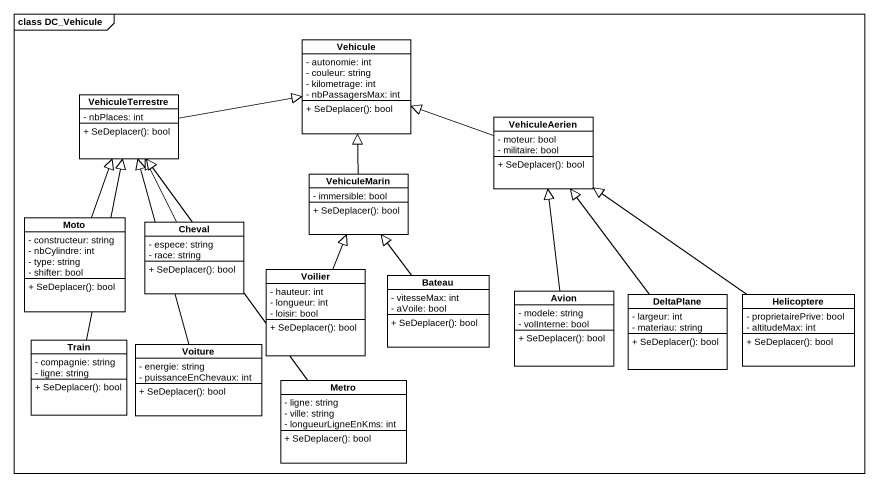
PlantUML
@startuml
mainframe class DC_Vehicule
hide circle
hide empty members
skinparam classAttributeIconSize 0
class Vehicule {
  - autonomie: int
  - couleur: string
  - kilometrage: int
  - nbPassagersMax: int
  + SeDeplacer(): bool
}
class VehiculeTerrestre {
  - nbPlaces: int
  + SeDeplacer(): bool
}
class VehiculeAerien {
  - moteur: bool
  - militaire: bool
  + SeDeplacer(): bool
}
class VehiculeMarin {
  - immersible: bool
  + SeDeplacer(): bool
}
class Moto {
  - constructeur: string
  - nbCylindre: int
  - type: string
  - shifter: bool
  + SeDeplacer(): bool
}
class Cheval {
  - espece: string
  - race: string
  + SeDeplacer(): bool
}
class Voilier {
  - hauteur: int
  - longueur: int
  - loisir: bool
  + SeDeplacer(): bool
}
class Bateau {
  - vitesseMax: int
  - aVoile: bool
  + SeDeplacer(): bool
}
class Avion {
  - modele: string
  - volInterne: bool
  + SeDeplacer(): bool
}
class DeltaPlane {
  - largeur: int
  - materiau: string
  + SeDeplacer(): bool
}
class Helicoptere {
  - proprietairePrive: bool
  - altitudeMax: int
  + SeDeplacer(): bool
}
class Train {
  - compagnie: string
  - ligne: string
  + SeDeplacer(): bool
}
class Voiture {
  - energie: string
  - puissanceEnChevaux: int
  + SeDeplacer(): bool
}
class Metro {
  - ligne: string
  - ville: string
  - longueurLigneEnKms: int
  + SeDeplacer(): bool
}
VehiculeTerrestre -right-|> Vehicule
VehiculeAerien -left-|> Vehicule
VehiculeAerien -left-|> Vehicule
VehiculeAerien -left-|> Vehicule
VehiculeMarin -up-|> Vehicule
Moto -up-|> VehiculeTerrestre
Cheval -up-|> VehiculeTerrestre
Voilier -up-|> VehiculeMarin
Bateau -up-|> VehiculeMarin
Avion -up-|> VehiculeAerien
DeltaPlane -up-|> VehiculeAerien
Helicoptere -up-|> VehiculeAerien
Train -up-|> VehiculeTerrestre
Voiture -up-|> VehiculeTerrestre
Metro -up-|> VehiculeTerrestre
@enduml
